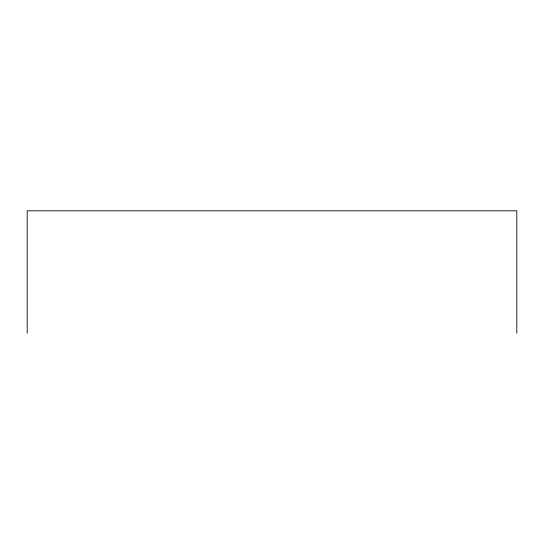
<?xml version="1.0" encoding="UTF-8"?>
<svg xmlns="http://www.w3.org/2000/svg" width="544" height="544" viewBox="0 0 544 544"><rect width="100%" height="100%" fill="white"/><g stroke="black" fill="none" stroke-linecap="round" stroke-linejoin="round"><path stroke-width="0.82" d="M516.8 333.166L516.8 210.834L27.2 210.834L27.2 333.166"/></g></svg>
